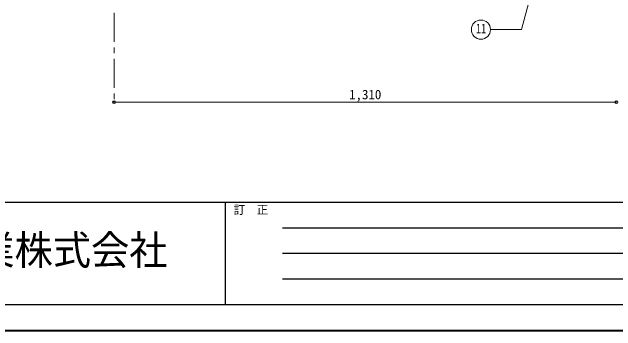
# Model space of a CAD drawing. Units: millimetres at full size, sheet at 1:15; details may follow other scales. Extents: x -3358 to 2717, y -2083 to 2132.
# Drawn here: x -2567 to -992, y -2083 to -1253 of the extents above; entities that cross this region are included whole.
import ezdxf
from ezdxf.enums import TextEntityAlignment as Align

# ---------------------------------------------------------------- set-up
doc = ezdxf.new("R2010")
doc.units = ezdxf.units.MM
doc.header["$LTSCALE"] = 15
doc.header["$PDMODE"] = 32
doc.header["$PDSIZE"] = 7.5
doc.linetypes.add('CHAIN1', pattern=[8, 5, -1, 1, -1])
doc.layers.add('0-0_ﾚｲﾔ1', color=4, linetype='Continuous', lineweight=9)
doc.styles.add('ＭＳ ゴシック', font='')
doc.styles.get('ＭＳ ゴシック').set_extended_font_data('MS Gothic')

msp = doc.modelspace()

# ---------------------------------------------------------------- linework, layer by layer
at = {"layer": '0-0_ﾚｲﾔ1', "linetype": 'CHAIN1'}
msp.add_line((-2300.88, -1254.65), (-2300.88, -1487.05), dxfattribs=at)
at = {"layer": '0-0_ﾚｲﾔ1'}
msp.add_line((-990.88, -1487.05), (-2300.88, -1487.05), dxfattribs=at)
at = {"layer": '0-0_ﾚｲﾔ1', "color": 6, "lineweight": 25}
for p, q in [((-3290.88, -1747.6), (2649.12, -1747.6)), ((-2011.6, -1747.6), (-2011.6, -2015.45)), ((-1861.6, -1814.56), (-468.74, -1814.56)), ((-468.74, -1881.53), (-1861.6, -1881.53)), ((-468.74, -1948.49), (-1861.6, -1948.49)), ((2649.12, -2015.45), (-3290.88, -2015.45))]:
    msp.add_line(p, q, dxfattribs=at)
at = {"layer": '0-0_ﾚｲﾔ1', "color": 1, "lineweight": 40}
msp.add_line((2716.62, -2082.95), (-3358.38, -2082.95), dxfattribs=at)
at = {"layer": '0-0_ﾚｲﾔ1', "color": 7, "lineweight": 18}
msp.add_lwpolyline([(-1154.75, -987.4), (-1238.02, -1298.15), (-1319.22, -1298.15)], dxfattribs=at)
msp.add_circle((-1344.22, -1298.15), 25, dxfattribs=at)
at = {"layer": '0-0_ﾚｲﾔ1', "color": 1}
for p in [(-2300.88, -1487.05), (-990.88, -1487.05)]:
    msp.add_point(p, dxfattribs=at)

# ---------------------------------------------------------------- texts
at = {"layer": '0-0_ﾚｲﾔ1', "color": 7, "style": 'ＭＳ ゴシック'}
for s, height, width, p in [('11', 24.74, 0.8, (-1357.34, -1315.03)), ('工業株式会社', 76.98, 0.95, (-2759.99, -1934.03))]:
    msp.add_text(s, height=height, dxfattribs=dict(at, width=width)).set_placement(p, align=Align.BOTTOM_LEFT)
for s, height, p in [('1,310', 24.74, (-1688.07, -1487.05)), ('訂\u3000正', 21.99, (-1989.1, -1785.1))]:
    msp.add_text(s, height=height, dxfattribs=at).set_placement(p, align=Align.BOTTOM_LEFT)

doc.saveas('drawing.dxf')
